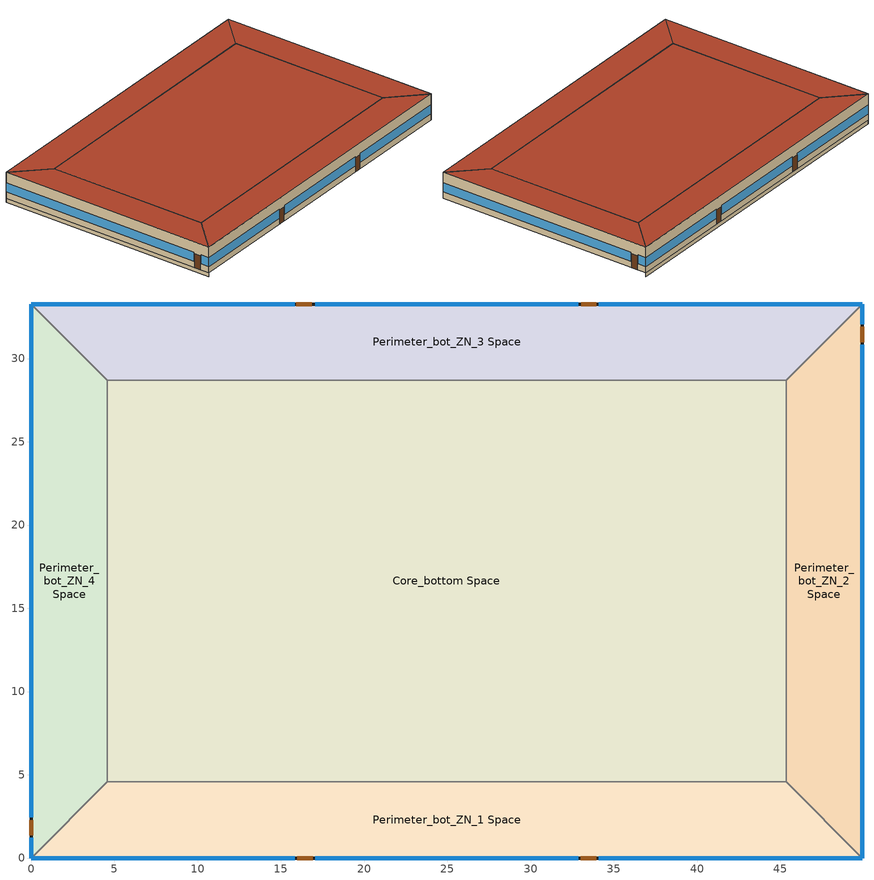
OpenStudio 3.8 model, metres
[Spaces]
Core_bottom Space
 floor ground (Slab-on-grade Type 1): 45.34,28.7 45.34,4.57 4.57,4.57 4.57,28.7 z0
 wall to Perimeter_bot_ZN_2 Space (Interior Wall): 45.34,4.57 45.34,28.7 z0:3.96
 wall to Perimeter_bot_ZN_3 Space (Interior Wall): 45.34,28.7 4.57,28.7 z0:3.96
 wall to Perimeter_bot_ZN_1 Space (Interior Wall): 4.57,4.57 45.34,4.57 z0:3.96
 wall to Perimeter_bot_ZN_4 Space (Interior Wall): 4.57,28.7 4.57,4.57 z0:3.96
 roof outside (Roof Type 1): 45.34,4.57 45.34,28.7 4.57,28.7 4.57,4.57 z3.96
Perimeter_bot_ZN_2 Space
 floor ground (Slab-on-grade Type 1): 49.91,33.27 49.91,0 45.34,4.57 45.34,28.7 z0
 wall outside (Exterior Wall Type 2): 49.91,0 49.91,33.27 z0:3.96
 wall to Perimeter_bot_ZN_1 Space: 45.34,4.57 49.91,0 z0:3.96
 wall to Perimeter_bot_ZN_3 Space (Interior Wall): 49.91,33.27 45.34,28.7 z0:3.96
 window (Vertical Fenestration Type 1): 49.91,0 49.91,30.84 / 49.91,32.05 49.91,33.27 z0.97:2.33
 door (Swinging Door): 49.91,30.99 49.91,31.9 z0:2.13
 roof outside (Roof Type 1): 49.91,0 49.91,33.27 45.34,28.7 45.34,4.57 z3.96
Perimeter_bot_ZN_3 Space
 floor ground (Slab-on-grade Type 1): 49.91,33.27 45.34,28.7 4.57,28.7 0,33.27 z0
 wall outside (Exterior Wall Type 3): 49.91,33.27 0,33.27 z0:3.96
 wall ground (Slab-on-grade Type 2): 0,33.27 49.91,33.27 z-0.61:0
 wall to Perimeter_bot_ZN_4 Space (Interior Wall): 0,33.27 4.57,28.7 z0:3.96
 window (Vertical Fenestration Type 1): 49.91,33.27 34.09,33.27 / 32.87,33.27 17.04,33.27 / 15.82,33.27 0,33.27 z0.95:2.33
 door (Swinging Door): 33.94,33.27 33.03,33.27 / 16.84,33.27 15.93,33.27 z0:2.13
 roof outside (Roof Type 2): 45.34,28.7 49.91,33.27 0,33.27 4.57,28.7 z3.96
Perimeter_bot_ZN_1 Space
 floor ground (Slab-on-grade Type 1): 45.34,4.57 49.91,0 0,0 4.57,4.57 z0
 wall outside (Exterior Wall Type 1): 0,0 49.91,0 z0:3.96
 wall to Perimeter_bot_ZN_4 Space (Interior Wall): 4.57,4.57 0,0 z0:3.96
 window (Vertical Fenestration Type 1): 0,0 15.82,0 / 17.04,0 32.87,0 / 34.09,0 49.91,0 z0.95:2.33
 door (Swinging Door): 15.98,0 16.9,0 / 33.01,0 33.93,0 z0:2.13
 roof outside (Roof Type 1): 49.91,0 45.34,4.57 4.57,4.57 0,0 z3.96
Perimeter_bot_ZN_4 Space
 floor ground (Slab-on-grade Type 1): 0,33.27 4.57,28.7 4.57,4.57 0,0 z0
 wall outside (Exterior Wall Type 3): 0,33.27 0,0 z0:3.96
 wall ground (Slab-on-grade Type 2): 0,0 0,33.27 z-0.61:0
 window (Vertical Fenestration Type 1): 0,33.27 0,2.44 / 0,1.22 0,0 z0.97:2.33
 door (Swinging Door): 0,2.28 0,1.37 z0:2.13
 roof outside (Roof Type 3): 0,0 4.57,4.57 4.57,28.7 0,33.27 z3.96
[Site]
Denver.Intl.AP: Latitude {deg}=39.833; Longitude {deg}=-104.658; Time Zone {hr}=-7; Elevation {m}=1650.2; Terrain=City
[Building]
Buffalo/office-medium-1story/baseline: North Axis {deg}=0
[ClimateZones]
Climate Zone Institution Name 1=ASHRAE; Climate Zone Document Name 1=ANSI/ASHRAE Standard 169; Climate Zone Document Year 1=2006; Climate Zone Institution Name 2=CEC; Climate Zone Document Name 2=California Climate Zone Descriptions; Climate Zone Document Year 2=1995
[SizingPeriod:DesignDay] Barometric Pressure {Pa}=83009; Rain Indicator=No; Snow Indicator=No; Day of Month=21; Daylight Saving Time Indicator=No; Dry-Bulb Temperature Range Modifier Type=DefaultMultipliers
Name | Maximum Dry-Bulb Temperature {C} | Daily Dry-Bulb Temperature Range {deltaC} | Wind Speed {m/s} | Wind Direction {deg} | Sky Clearness | Month | Day Type | Humidity Condition Type | Wetbulb or DewPoint at Maximum Dry-Bulb {C} | Solar Model Indicator | Enthalpy at Maximum Dry-Bulb {J/kg}
Denver.Intl.AP Ann Htg 99.6% Condns DB | -17.9 | 0 | 3.4 | 230 | 0 | 12 | WinterDesignDay | Wetbulb | -17.9 | ASHRAEClearSky
Denver.Intl.AP Ann Htg 99% Condns DB | -14.6 | 0 | 3.4 | 230 | 0 | 12 | WinterDesignDay | Wetbulb | -14.6 | ASHRAEClearSky
Denver.Intl.AP Ann Hum_n 99.6% Condns DP=>MCDB | -11.2 | 0 | 3.4 | 230 | 0 | 12 | WinterDesignDay | Dewpoint | -22 | ASHRAEClearSky
Denver.Intl.AP July 10% Condns DB=>MCWB | 32.4 | 17.3 | 4.3 | 20 |  | 7 | SummerDesignDay | Wetbulb | 15.9 | ASHRAETau2017
Denver.Intl.AP Ann Hum_n 99% Condns DP=>MCDB | -6.5 | 0 | 3.4 | 230 | 0 | 12 | WinterDesignDay | Dewpoint | -19.6 | ASHRAEClearSky
Denver.Intl.AP Ann Htg Wind 99.6% Condns WS=>MCDB | 5.7 | 0 | 13.3 | 230 | 0 | 12 | WinterDesignDay | Wetbulb | 5.7 | ASHRAEClearSky
Denver.Intl.AP Ann Htg Wind 99% Condns WS=>MCDB | 2.7 | 0 | 11.8 | 230 | 0 | 12 | WinterDesignDay | Wetbulb | 2.7 | ASHRAEClearSky
Denver.Intl.AP Ann Clg .4% Condns DB=>MWB | 34.9 | 17.3 | 4.2 | 20 |  | 7 | SummerDesignDay | Wetbulb | 15.5 | ASHRAETau2017
Denver.Intl.AP Ann Clg 1% Condns DB=>MWB | 33.5 | 17.3 | 4.2 | 20 |  | 7 | SummerDesignDay | Wetbulb | 15.4 | ASHRAETau2017
Denver.Intl.AP Ann Clg 2% Condns DB=>MWB | 32 | 17.3 | 4.2 | 20 |  | 7 | SummerDesignDay | Wetbulb | 15.3 | ASHRAETau2017
Denver.Intl.AP Ann Clg .4% Condns WB=>MDB | 27.2 | 14.8 | 4.2 | 20 |  | 7 | SummerDesignDay | Wetbulb | 18.2 | ASHRAETau2017
Denver.Intl.AP Ann Clg 1% Condns WB=>MDB | 27 | 14.8 | 4.2 | 20 |  | 7 | SummerDesignDay | Wetbulb | 17.6 | ASHRAETau2017
Denver.Intl.AP Ann Clg 2% Condns WB=>MDB | 26.4 | 14.8 | 4.2 | 20 |  | 7 | SummerDesignDay | Wetbulb | 16.9 | ASHRAETau2017
Denver.Intl.AP Ann Clg .4% Condns DP=>MDB | 20.1 | 15.3 | 4.2 | 20 |  | 7 | SummerDesignDay | Dewpoint | 15.9 | ASHRAETau2017
Denver.Intl.AP Ann Clg 1% Condns DP=>MDB | 19.9 | 15.3 | 4.2 | 20 |  | 7 | SummerDesignDay | Dewpoint | 15 | ASHRAETau2017
Denver.Intl.AP Ann Clg 2% Condns DP=>MDB | 19.7 | 15.3 | 4.2 | 20 |  | 7 | SummerDesignDay | Dewpoint | 14.1 | ASHRAETau2017
Denver.Intl.AP Ann Clg .4% Condns Enth=>MDB | 26.9 | 15.3 | 4.2 | 20 |  | 7 | SummerDesignDay | Enthalpy | 23 | ASHRAETau2017 | 58300
Denver.Intl.AP Ann Clg 1% Condns Enth=>MDB | 26.8 | 15.3 | 4.2 | 20 |  | 7 | SummerDesignDay | Enthalpy | 23 | ASHRAETau2017 | 55800
Denver.Intl.AP Ann Clg 2% Condns Enth=>MDB | 26.3 | 15.3 | 4.2 | 20 |  | 7 | SummerDesignDay | Enthalpy | 23 | ASHRAETau2017 | 53800
Denver.Intl.AP January .4% Condns DB=>MCWB | 18 | 13.1 | 4.3 | 20 |  | 1 | SummerDesignDay | Wetbulb | 5.9 | ASHRAETau2017
Denver.Intl.AP February .4% Condns DB=>MCWB | 19.9 | 13.3 | 4.5 | 20 |  | 2 | SummerDesignDay | Wetbulb | 6.7 | ASHRAETau2017
Denver.Intl.AP March .4% Condns DB=>MCWB | 24.1 | 14.4 | 4.8 | 20 |  | 3 | SummerDesignDay | Wetbulb | 8.5 | ASHRAETau2017
Denver.Intl.AP April .4% Condns DB=>MCWB | 26.2 | 14.1 | 5.2 | 20 |  | 4 | SummerDesignDay | Wetbulb | 10.1 | ASHRAETau2017
Denver.Intl.AP May .4% Condns DB=>MCWB | 31.3 | 14 | 4.6 | 20 |  | 5 | SummerDesignDay | Wetbulb | 13.7 | ASHRAETau2017
Denver.Intl.AP June .4% Condns DB=>MCWB | 36.2 | 15.5 | 4.6 | 20 |  | 6 | SummerDesignDay | Wetbulb | 14.6 | ASHRAETau2017
Denver.Intl.AP July .4% Condns DB=>MCWB | 37 | 15.3 | 4.3 | 20 |  | 7 | SummerDesignDay | Wetbulb | 15.9 | ASHRAETau2017
Denver.Intl.AP August .4% Condns DB=>MCWB | 35.5 | 15 | 4.2 | 20 |  | 8 | SummerDesignDay | Wetbulb | 15.4 | ASHRAETau2017
Denver.Intl.AP September .4% Condns DB=>MCWB | 33.9 | 15.2 | 4.2 | 20 |  | 9 | SummerDesignDay | Wetbulb | 14.9 | ASHRAETau2017
Denver.Intl.AP August .4% Condns WB=>MCDB | 27 | 15 | 4.2 | 20 |  | 8 | SummerDesignDay | Wetbulb | 18.9 | ASHRAETau2017
Denver.Intl.AP October .4% Condns DB=>MCWB | 28.4 | 14.3 | 4.3 | 20 |  | 10 | SummerDesignDay | Wetbulb | 11.7 | ASHRAETau2017
Denver.Intl.AP November .4% Condns DB=>MCWB | 23.1 | 13.9 | 4.2 | 20 |  | 11 | SummerDesignDay | Wetbulb | 8.4 | ASHRAETau2017
Denver.Intl.AP December .4% Condns DB=>MCWB | 17.9 | 13 | 4.3 | 20 |  | 12 | SummerDesignDay | Wetbulb | 5.9 | ASHRAETau2017
Denver.Intl.AP January 2% Condns DB=>MCWB | 14.7 | 13.1 | 4.3 | 20 |  | 1 | SummerDesignDay | Wetbulb | 4.6 | ASHRAETau2017
Denver.Intl.AP February 2% Condns DB=>MCWB | 16.5 | 13.3 | 4.5 | 20 |  | 2 | SummerDesignDay | Wetbulb | 5.4 | ASHRAETau2017
Denver.Intl.AP March 2% Condns DB=>MCWB | 21.2 | 14.4 | 4.8 | 20 |  | 3 | SummerDesignDay | Wetbulb | 7.5 | ASHRAETau2017
Denver.Intl.AP April 2% Condns DB=>MCWB | 23.8 | 14.1 | 5.2 | 20 |  | 4 | SummerDesignDay | Wetbulb | 9.3 | ASHRAETau2017
Denver.Intl.AP May 2% Condns DB=>MCWB | 28.4 | 14 | 4.6 | 20 |  | 5 | SummerDesignDay | Wetbulb | 12.7 | ASHRAETau2017
Denver.Intl.AP June 2% Condns DB=>MCWB | 33.7 | 15.5 | 4.6 | 20 |  | 6 | SummerDesignDay | Wetbulb | 14.7 | ASHRAETau2017
Denver.Intl.AP July 2% Condns DB=>MCWB | 35.3 | 15.3 | 4.3 | 20 |  | 7 | SummerDesignDay | Wetbulb | 15.8 | ASHRAETau2017
Denver.Intl.AP August 2% Condns DB=>MCWB | 33.9 | 15 | 4.2 | 20 |  | 8 | SummerDesignDay | Wetbulb | 15.3 | ASHRAETau2017
Denver.Intl.AP September 2% Condns DB=>MCWB | 31.6 | 15.2 | 4.2 | 20 |  | 9 | SummerDesignDay | Wetbulb | 14 | ASHRAETau2017
Denver.Intl.AP October 2% Condns DB=>MCWB | 26.2 | 14.3 | 4.3 | 20 |  | 10 | SummerDesignDay | Wetbulb | 10.8 | ASHRAETau2017
Denver.Intl.AP November 2% Condns DB=>MCWB | 20.2 | 13.9 | 4.2 | 20 |  | 11 | SummerDesignDay | Wetbulb | 7.5 | ASHRAETau2017
Denver.Intl.AP December 2% Condns DB=>MCWB | 14.5 | 13 | 4.3 | 20 |  | 12 | SummerDesignDay | Wetbulb | 4.5 | ASHRAETau2017
Denver.Intl.AP January 5% Condns DB=>MCWB | 11.8 | 16.1 | 4.3 | 20 |  | 1 | SummerDesignDay | Wetbulb | 3.3 | ASHRAETau2017
Denver.Intl.AP February 5% Condns DB=>MCWB | 13.7 | 17.7 | 4.5 | 20 |  | 2 | SummerDesignDay | Wetbulb | 4.1 | ASHRAETau2017
Denver.Intl.AP March 5% Condns DB=>MCWB | 18.6 | 18.1 | 4.8 | 20 |  | 3 | SummerDesignDay | Wetbulb | 6.6 | ASHRAETau2017
Denver.Intl.AP April 5% Condns DB=>MCWB | 21.6 | 18.2 | 5.2 | 20 |  | 4 | SummerDesignDay | Wetbulb | 8.6 | ASHRAETau2017
Denver.Intl.AP May 5% Condns DB=>MCWB | 26.1 | 17.7 | 4.6 | 20 |  | 5 | SummerDesignDay | Wetbulb | 12.2 | ASHRAETau2017
Denver.Intl.AP June 5% Condns DB=>MCWB | 31.8 | 18.4 | 4.6 | 20 |  | 6 | SummerDesignDay | Wetbulb | 14.5 | ASHRAETau2017
Denver.Intl.AP July 5% Condns DB=>MCWB | 33.9 | 17.3 | 4.3 | 20 |  | 7 | SummerDesignDay | Wetbulb | 15.8 | ASHRAETau2017
Denver.Intl.AP August 5% Condns DB=>MCWB | 32.4 | 17 | 4.2 | 20 |  | 8 | SummerDesignDay | Wetbulb | 15.4 | ASHRAETau2017
Denver.Intl.AP September 5% Condns DB=>MCWB | 29.9 | 17.6 | 4.2 | 20 |  | 9 | SummerDesignDay | Wetbulb | 13.4 | ASHRAETau2017
Denver.Intl.AP October 5% Condns DB=>MCWB | 23.8 | 18.2 | 4.3 | 20 |  | 10 | SummerDesignDay | Wetbulb | 10 | ASHRAETau2017
Denver.Intl.AP November 5% Condns DB=>MCWB | 17.5 | 17.6 | 4.2 | 20 |  | 11 | SummerDesignDay | Wetbulb | 6.5 | ASHRAETau2017
Denver.Intl.AP December 5% Condns DB=>MCWB | 11.7 | 16.3 | 4.3 | 20 |  | 12 | SummerDesignDay | Wetbulb | 3.3 | ASHRAETau2017
Denver.Intl.AP January 10% Condns DB=>MCWB | 9 | 16.1 | 4.3 | 20 |  | 1 | SummerDesignDay | Wetbulb | 2.1 | ASHRAETau2017
Denver.Intl.AP February 10% Condns DB=>MCWB | 10.4 | 17.7 | 4.5 | 20 |  | 2 | SummerDesignDay | Wetbulb | 2.5 | ASHRAETau2017
Denver.Intl.AP March 10% Condns DB=>MCWB | 15.8 | 18.1 | 4.8 | 20 |  | 3 | SummerDesignDay | Wetbulb | 5.6 | ASHRAETau2017
Denver.Intl.AP April 10% Condns DB=>MCWB | 19 | 18.2 | 5.2 | 20 |  | 4 | SummerDesignDay | Wetbulb | 7.9 | ASHRAETau2017
Denver.Intl.AP May 10% Condns DB=>MCWB | 23.5 | 17.7 | 4.6 | 20 |  | 5 | SummerDesignDay | Wetbulb | 11.6 | ASHRAETau2017
Denver.Intl.AP June 10% Condns DB=>MCWB | 29.7 | 18.4 | 4.6 | 20 |  | 6 | SummerDesignDay | Wetbulb | 14.5 | ASHRAETau2017
Denver.Intl.AP August 10% Condns DB=>MCWB | 30.7 | 17 | 4.2 | 20 |  | 8 | SummerDesignDay | Wetbulb | 15.5 | ASHRAETau2017
Denver.Intl.AP September 10% Condns DB=>MCWB | 27.7 | 17.6 | 4.2 | 20 |  | 9 | SummerDesignDay | Wetbulb | 13.2 | ASHRAETau2017
Denver.Intl.AP October 10% Condns DB=>MCWB | 20.7 | 18.2 | 4.3 | 20 |  | 10 | SummerDesignDay | Wetbulb | 9.1 | ASHRAETau2017
Denver.Intl.AP November 10% Condns DB=>MCWB | 14.5 | 17.6 | 4.2 | 20 |  | 11 | SummerDesignDay | Wetbulb | 5.1 | ASHRAETau2017
Denver.Intl.AP December 10% Condns DB=>MCWB | 8.9 | 16.3 | 4.3 | 20 |  | 12 | SummerDesignDay | Wetbulb | 2 | ASHRAETau2017
Denver.Intl.AP January .4% Condns WB=>MCDB | 16.6 | 13.1 | 4.3 | 20 |  | 1 | SummerDesignDay | Wetbulb | 6.8 | ASHRAETau2017
Denver.Intl.AP February .4% Condns WB=>MCDB | 18.5 | 13.3 | 4.5 | 20 |  | 2 | SummerDesignDay | Wetbulb | 7.2 | ASHRAETau2017
Denver.Intl.AP March .4% Condns WB=>MCDB | 21.7 | 14.4 | 4.8 | 20 |  | 3 | SummerDesignDay | Wetbulb | 9.4 | ASHRAETau2017
Denver.Intl.AP April .4% Condns WB=>MCDB | 21.3 | 14.1 | 5.2 | 20 |  | 4 | SummerDesignDay | Wetbulb | 11.8 | ASHRAETau2017
Denver.Intl.AP May .4% Condns WB=>MCDB | 25.9 | 14 | 4.6 | 20 |  | 5 | SummerDesignDay | Wetbulb | 15.9 | ASHRAETau2017
Denver.Intl.AP June .4% Condns WB=>MCDB | 28.2 | 15.5 | 4.6 | 20 |  | 6 | SummerDesignDay | Wetbulb | 18.6 | ASHRAETau2017
Denver.Intl.AP July .4% Condns WB=>MCDB | 28 | 15.3 | 4.3 | 20 |  | 7 | SummerDesignDay | Wetbulb | 19.1 | ASHRAETau2017
Denver.Intl.AP September .4% Condns WB=>MCDB | 26.7 | 15.2 | 4.2 | 20 |  | 9 | SummerDesignDay | Wetbulb | 17.5 | ASHRAETau2017
Denver.Intl.AP October .4% Condns WB=>MCDB | 24.9 | 14.3 | 4.3 | 20 |  | 10 | SummerDesignDay | Wetbulb | 13.2 | ASHRAETau2017
Denver.Intl.AP November .4% Condns WB=>MCDB | 21.1 | 13.9 | 4.2 | 20 |  | 11 | SummerDesignDay | Wetbulb | 9.1 | ASHRAETau2017
Denver.Intl.AP December .4% Condns WB=>MCDB | 16.8 | 13 | 4.3 | 20 |  | 12 | SummerDesignDay | Wetbulb | 6.4 | ASHRAETau2017
Denver.Intl.AP January 2% Condns WB=>MCDB | 13.8 | 13.1 | 4.3 | 20 |  | 1 | SummerDesignDay | Wetbulb | 5 | ASHRAETau2017
Denver.Intl.AP February 2% Condns WB=>MCDB | 15.8 | 13.3 | 4.5 | 20 |  | 2 | SummerDesignDay | Wetbulb | 5.7 | ASHRAETau2017
Denver.Intl.AP March 2% Condns WB=>MCDB | 19.5 | 14.4 | 4.8 | 20 |  | 3 | SummerDesignDay | Wetbulb | 8.1 | ASHRAETau2017
Denver.Intl.AP April 2% Condns WB=>MCDB | 20.5 | 14.1 | 5.2 | 20 |  | 4 | SummerDesignDay | Wetbulb | 10.2 | ASHRAETau2017
Denver.Intl.AP May 2% Condns WB=>MCDB | 23.6 | 14 | 4.6 | 20 |  | 5 | SummerDesignDay | Wetbulb | 14.5 | ASHRAETau2017
Denver.Intl.AP June 2% Condns WB=>MCDB | 26.6 | 15.5 | 4.6 | 20 |  | 6 | SummerDesignDay | Wetbulb | 17.2 | ASHRAETau2017
Denver.Intl.AP July 2% Condns WB=>MCDB | 27.3 | 15.3 | 4.3 | 20 |  | 7 | SummerDesignDay | Wetbulb | 18.4 | ASHRAETau2017
Denver.Intl.AP August 2% Condns WB=>MCDB | 27 | 15 | 4.2 | 20 |  | 8 | SummerDesignDay | Wetbulb | 18 | ASHRAETau2017
Denver.Intl.AP September 2% Condns WB=>MCDB | 25.5 | 15.2 | 4.2 | 20 |  | 9 | SummerDesignDay | Wetbulb | 16.1 | ASHRAETau2017
Denver.Intl.AP October 2% Condns WB=>MCDB | 22.4 | 14.3 | 4.3 | 20 |  | 10 | SummerDesignDay | Wetbulb | 11.8 | ASHRAETau2017
Denver.Intl.AP November 2% Condns WB=>MCDB | 19.3 | 13.9 | 4.2 | 20 |  | 11 | SummerDesignDay | Wetbulb | 7.9 | ASHRAETau2017
Denver.Intl.AP December 2% Condns WB=>MCDB | 14 | 13 | 4.3 | 20 |  | 12 | SummerDesignDay | Wetbulb | 4.9 | ASHRAETau2017
Denver.Intl.AP January 5% Condns WB=>MCDB | 11.3 | 15.6 | 4.3 | 20 |  | 1 | SummerDesignDay | Wetbulb | 3.6 | ASHRAETau2017
Denver.Intl.AP February 5% Condns WB=>MCDB | 13 | 16.7 | 4.5 | 20 |  | 2 | SummerDesignDay | Wetbulb | 4.3 | ASHRAETau2017
Denver.Intl.AP March 5% Condns WB=>MCDB | 17.6 | 17.2 | 4.8 | 20 |  | 3 | SummerDesignDay | Wetbulb | 7 | ASHRAETau2017
Denver.Intl.AP April 5% Condns WB=>MCDB | 19.6 | 16.7 | 5.2 | 20 |  | 4 | SummerDesignDay | Wetbulb | 9.3 | ASHRAETau2017
Denver.Intl.AP May 5% Condns WB=>MCDB | 22.6 | 15.6 | 4.6 | 20 |  | 5 | SummerDesignDay | Wetbulb | 13.4 | ASHRAETau2017
Denver.Intl.AP June 5% Condns WB=>MCDB | 26 | 15.8 | 4.6 | 20 |  | 6 | SummerDesignDay | Wetbulb | 16.3 | ASHRAETau2017
Denver.Intl.AP July 5% Condns WB=>MCDB | 27.1 | 14.8 | 4.3 | 20 |  | 7 | SummerDesignDay | Wetbulb | 17.8 | ASHRAETau2017
Denver.Intl.AP August 5% Condns WB=>MCDB | 26.8 | 14.6 | 4.2 | 20 |  | 8 | SummerDesignDay | Wetbulb | 17.4 | ASHRAETau2017
Denver.Intl.AP September 5% Condns WB=>MCDB | 25 | 15.2 | 4.2 | 20 |  | 9 | SummerDesignDay | Wetbulb | 15.1 | ASHRAETau2017
Denver.Intl.AP October 5% Condns WB=>MCDB | 21.3 | 16.2 | 4.3 | 20 |  | 10 | SummerDesignDay | Wetbulb | 10.7 | ASHRAETau2017
Denver.Intl.AP November 5% Condns WB=>MCDB | 16.8 | 16.8 | 4.2 | 20 |  | 11 | SummerDesignDay | Wetbulb | 6.7 | ASHRAETau2017
Denver.Intl.AP December 5% Condns WB=>MCDB | 11 | 15.6 | 4.3 | 20 |  | 12 | SummerDesignDay | Wetbulb | 3.5 | ASHRAETau2017
Denver.Intl.AP January 10% Condns WB=>MCDB | 8.7 | 15.6 | 4.3 | 20 |  | 1 | SummerDesignDay | Wetbulb | 2.3 | ASHRAETau2017
Denver.Intl.AP February 10% Condns WB=>MCDB | 10 | 16.7 | 4.5 | 20 |  | 2 | SummerDesignDay | Wetbulb | 2.9 | ASHRAETau2017
Denver.Intl.AP March 10% Condns WB=>MCDB | 14.9 | 17.2 | 4.8 | 20 |  | 3 | SummerDesignDay | Wetbulb | 5.8 | ASHRAETau2017
Denver.Intl.AP April 10% Condns WB=>MCDB | 18 | 16.7 | 5.2 | 20 |  | 4 | SummerDesignDay | Wetbulb | 8.4 | ASHRAETau2017
Denver.Intl.AP May 10% Condns WB=>MCDB | 21.4 | 15.6 | 4.6 | 20 |  | 5 | SummerDesignDay | Wetbulb | 12.4 | ASHRAETau2017
Denver.Intl.AP June 10% Condns WB=>MCDB | 25.7 | 15.8 | 4.6 | 20 |  | 6 | SummerDesignDay | Wetbulb | 15.5 | ASHRAETau2017
Denver.Intl.AP July 10% Condns WB=>MCDB | 26.8 | 14.8 | 4.3 | 20 |  | 7 | SummerDesignDay | Wetbulb | 17.2 | ASHRAETau2017
Denver.Intl.AP August 10% Condns WB=>MCDB | 26 | 14.6 | 4.2 | 20 |  | 8 | SummerDesignDay | Wetbulb | 16.7 | ASHRAETau2017
Denver.Intl.AP September 10% Condns WB=>MCDB | 24.1 | 15.2 | 4.2 | 20 |  | 9 | SummerDesignDay | Wetbulb | 14.3 | ASHRAETau2017
Denver.Intl.AP October 10% Condns WB=>MCDB | 19.5 | 16.2 | 4.3 | 20 |  | 10 | SummerDesignDay | Wetbulb | 9.7 | ASHRAETau2017
Denver.Intl.AP November 10% Condns WB=>MCDB | 13.9 | 16.8 | 4.2 | 20 |  | 11 | SummerDesignDay | Wetbulb | 5.5 | ASHRAETau2017
Denver.Intl.AP December 10% Condns WB=>MCDB | 8.7 | 15.6 | 4.3 | 20 |  | 12 | SummerDesignDay | Wetbulb | 2.1 | ASHRAETau2017
[Site:GroundTemperature:BuildingSurface]
10, 10, 10, 10, 10, 10, 10, 10, 10, 10, 10, 10
[Material]
Name | Roughness | Thickness {m} | Conductivity {W/m-K} | Density {kg/m3} | Specific Heat {J/kg-K} | Thermal Absorptance | Solar Absorptance | Visible Absorptance
Wood 6in | MediumSmooth | 0.15 | 0.12 | 540 | 1210 | 0.9 | 0.7 | 0.7
Gypsum 5/8in | MediumSmooth | 0.016 | 0.1622 | 800 | 1090 | 0.9 | 0.7 | 0.7
Metal Roof Surface | Smooth | 0.0008 | 45.28 | 7824 | 500 | 0.9 | 0.7 | 0.7
100mm Normalweight concrete floor | MediumSmooth | 0.1016 | 2.31 | 2322 | 832 | 0.9 | 0.7 | 0.7
5/8 in. Gypsum Board | MediumSmooth | 0.0159 | 0.16 | 800 | 1090 | 0.9 | 0.7 | 0.7
Roof Membrane 2; Roof Membrane 3 | VeryRough | 0.0095 | 0.16 | 1121.29 | 1460 | 0.9 | 0.7 | 0.7
25mm Stucco | Smooth | 0.0254 | 0.72 | 1856 | 840 | 0.9 | 0.7 | 0.7
Continuous Insulation Roof Type 2 | Smooth | 0.106 | 0.02 | 32 | 922
Exterior Wall Type 1 Insulation | Smooth | 0.062 | 0.037 | 9.6 | 838
Continuous Insulation | Smooth | 0.0527 | 0.02 | 32 | 922
Exterior Wall Type 2 Insulation | Smooth | 0.179 | 0.037 | 9.6 | 838
Insulation for Slab on grade Type 2 | Smooth | 0.1143 | 0.04 | 91.31 | 838
[Construction]
Interior Furnishings: Wood 6in
Interior Wall: Gypsum 5/8in, Air Space, Gypsum 5/8in
Swinging Door: Opaque Door Panel
Roof Type 2: Metal Roof Surface, Continuous Insulation Roof Type 2, Roof Membrane 2
Exterior Wall Type 1: 25mm Stucco, 5/8 in. Gypsum Board, Exterior Wall Type 1 Insulation, 5/8 in. Gypsum Board
Roof Type 1: Metal Roof Surface, Continuous Insulation, Roof Membrane 3
Roof Type 3: Roof Type 3
Exterior Wall Type 2: 25mm Stucco, 5/8 in. Gypsum Board, Exterior Wall Type 2 Insulation, 5/8 in. Gypsum Board
Exterior Wall Type 3: Exterior Wall Type 3
Slab-on-grade Type 1: 100mm Normalweight concrete floor
Slab-on-grade Type 2: 100mm Normalweight concrete floor, Insulation for Slab on grade Type 2
Vertical Fenestration Type 1: Vertical Fenestration Type 1 simple material
[Material:NoMass]
Name | Roughness | Thermal Resistance {m2-K/W} | Thermal Absorptance | Solar Absorptance | Visible Absorptance
Opaque Door Panel | MediumRough | 0.475964 | 0.9 | 0.7 | 0.7
Roof Type 3 | Smooth | 2.66
Exterior Wall Type 3 | Smooth | 1.95
[Material:AirGap]
Air Space: Thermal Resistance {m2-K/W}=0.155
[WindowMaterial:SimpleGlazingSystem]
Vertical Fenestration Type 1 simple material: U-Factor {W/m2-K}=3.29; Solar Heat Gain Coefficient=0.387; Visible Transmittance=0.417
[InternalMass:Definition] Construction=Interior Furnishings; Design Level Calculation Method=SurfaceArea
Name | Surface Area {m2}
Perimeter_bot_ZN_4 Internal Mass Definition; Perimeter_bot_ZN_2 Internal Mass Definition | 262.544
Core_bottom Internal Mass Definition | 1967.31
Perimeter_bot_ZN_1 Internal Mass Definition; Perimeter_bot_ZN_3 Internal Mass Definition | 414.719
[InternalMass] Multiplier=1
Name | Internal Mass Definition | Space or SpaceType
Perimeter_bot_ZN_4 Internal Mass | Perimeter_bot_ZN_4 Internal Mass Definition | Perimeter_bot_ZN_4 Space
Core_bottom Internal Mass | Core_bottom Internal Mass Definition | Core_bottom Space
Perimeter_bot_ZN_1 Internal Mass | Perimeter_bot_ZN_1 Internal Mass Definition | Perimeter_bot_ZN_1 Space
Perimeter_bot_ZN_2 Internal Mass | Perimeter_bot_ZN_2 Internal Mass Definition | Perimeter_bot_ZN_2 Space
Perimeter_bot_ZN_3 Internal Mass | Perimeter_bot_ZN_3 Internal Mass Definition | Perimeter_bot_ZN_3 Space
[ThermalZone] Multiplier=1; Ceiling Height {m}=2.7432; Use Ideal Air Loads=Yes
Name | Fraction of Zone Controlled by Primary Daylighting Control | Thermostat
Perimeter_bot_ZN_4 | 0.1395 | Perimeter_bot_ZN_4 Setpoints
Core_bottom |  | Core_bottom Setpoints
Perimeter_bot_ZN_1 | 0.1395 | Perimeter_bot_ZN_1 Setpoints
Perimeter_bot_ZN_2 | 0.1395 | Perimeter_bot_ZN_2 Setpoints
Perimeter_bot_ZN_3 | 0.1395 | Perimeter_bot_ZN_3 Setpoints
[Sizing:Zone] Zone Cooling Design Supply Air Temperature Input Method=SupplyAirTemperature; Zone Cooling Design Supply Air Temperature {C}=12.8; Zone Heating Design Supply Air Temperature Input Method=SupplyAirTemperature; Zone Heating Design Supply Air Temperature {C}=40; Zone Heating Design Supply Air Temperature Difference {deltaC}=11.11; Zone Cooling Design Supply Air Humidity Ratio {kg-H2O/kg-air}=0.0085; Zone Heating Design Supply Air Humidity Ratio {kg-H2O/kg-air}=0.008; Cooling Design Air Flow Method=DesignDay; Heating Design Air Flow Method=DesignDayWithLimit; Heating Maximum Air Flow per Zone Floor Area {m3/s-m2}=0; Heating Maximum Air Flow {m3/s}=0; Heating Maximum Air Flow Fraction=0.5; Account for Dedicated Outdoor Air System=No; Dedicated Outdoor Air Low Setpoint Temperature for Design {C}=autosize; Dedicated Outdoor Air High Setpoint Temperature for Design {C}=autosize; Zone Load Sizing Method=Sensible Load Only No Latent Load; Zone Latent Cooling Design Supply Air Humidity Ratio Input Method=HumidityRatioDifference; Zone Cooling Design Supply Air Humidity Ratio Difference {kgWater/kgDryAir}=0.005; Zone Latent Heating Design Supply Air Humidity Ratio Input Method=HumidityRatioDifference; Zone Humidification Design Supply Air Humidity Ratio Difference {kgWater/kgDryAir}=0.005; Design Zone Air Distribution Effectiveness in Cooling Mode=1; Design Zone Air Distribution Effectiveness in Heating Mode=1; Design Minimum Zone Ventilation Efficiency=0
Name | Zone Cooling Design Supply Air Temperature Difference {deltaC}
Perimeter_bot_ZN_4; Perimeter_bot_ZN_1; Perimeter_bot_ZN_2; Perimeter_bot_ZN_3 | 11.1111
Core_bottom | 8.33333
[Space] Default Schedule Set=229 Schedule Ruleset; Part of Total Floor Area=Yes
Name | Thermal Zone | Design Specification Outdoor Air Object
Perimeter_bot_ZN_4 Space | Perimeter_bot_ZN_4 | Perimeter_bot_ZN_4 Design OA
Core_bottom Space | Core_bottom | Core_bottom Design OA
Perimeter_bot_ZN_1 Space | Perimeter_bot_ZN_1 | Perimeter_bot_ZN_1 Design OA
Perimeter_bot_ZN_2 Space | Perimeter_bot_ZN_2 | Perimeter_bot_ZN_2 Design OA
Perimeter_bot_ZN_3 Space | Perimeter_bot_ZN_3 | Perimeter_bot_ZN_3 Design OA
[ThermostatSetpoint:DualSetpoint]
Name | Heating Setpoint Temperature Schedule | Cooling Setpoint Temperature Schedule
Perimeter_bot_ZN_4 Setpoints | Perimeter_bot_ZN_4 Heating Setpoint Schedule | Perimeter_bot_ZN_4 Cooling Setpoint Schedule
Core_bottom Setpoints | Core_bottom Heating Setpoint Schedule | Core_bottom Cooling Setpoint Schedule
Perimeter_bot_ZN_1 Setpoints | Perimeter_bot_ZN_1 Heating Setpoint Schedule | Perimeter_bot_ZN_1 Cooling Setpoint Schedule
Perimeter_bot_ZN_2 Setpoints | Perimeter_bot_ZN_2 Heating Setpoint Schedule | Perimeter_bot_ZN_2 Cooling Setpoint Schedule
Perimeter_bot_ZN_3 Setpoints | Perimeter_bot_ZN_3 Heating Setpoint Schedule | Perimeter_bot_ZN_3 Cooling Setpoint Schedule
[SurfaceProperty:OtherSideConditionsModel]
GapConvectionModel: Type of Modeling=GapConvectionRadiation
[People:Definition] Number of People Calculation Method=People/Area; People per Space Floor Area {person/m2}=0.0538196; Fraction Radiant=0.3; Sensible Heat Fraction=0.55
Core_bottom People Definition; Perimeter_bot_ZN_1 People Definition; Perimeter_bot_ZN_2 People Definition; Perimeter_bot_ZN_3 People Definition; Perimeter_bot_ZN_4 People Definition
[People] Multiplier=1
Name | People Definition | Space or SpaceType | Number of People Schedule
Core_bottom People | Core_bottom People Definition | Core_bottom Space | Core_bottom Occupant Sch
Perimeter_bot_ZN_1 People | Perimeter_bot_ZN_1 People Definition | Perimeter_bot_ZN_1 Space | Perimeter_bot_ZN_1 Occupant Sch
Perimeter_bot_ZN_2 People | Perimeter_bot_ZN_2 People Definition | Perimeter_bot_ZN_2 Space | Perimeter_bot_ZN_2 Occupant Sch
Perimeter_bot_ZN_3 People | Perimeter_bot_ZN_3 People Definition | Perimeter_bot_ZN_3 Space | Perimeter_bot_ZN_3 Occupant Sch
Perimeter_bot_ZN_4 People | Perimeter_bot_ZN_4 People Definition | Perimeter_bot_ZN_4 Space | Perimeter_bot_ZN_4 Occupant Sch
[Lights:Definition] Design Level Calculation Method=Watts/Area; Watts per Space Floor Area {W/m2}=11.03; Fraction Radiant=0.7; Fraction Visible=0.2; Return Air Fraction=0
Core_bottom Lighting Definition; Perimeter_bot_ZN_1 Lighting Definition; Perimeter_bot_ZN_2 Lighting Definition; Perimeter_bot_ZN_3 Lighting Definition; Perimeter_bot_ZN_4 Lighting Definition
[Lights] Fraction Replaceable=1
Name | Lights Definition | Space or SpaceType | Schedule
Core_bottom Lighting | Core_bottom Lighting Definition | Core_bottom Space | Core_bottom Lighting Schedule
Perimeter_bot_ZN_1 Lighting | Perimeter_bot_ZN_1 Lighting Definition | Perimeter_bot_ZN_1 Space | Perimeter_bot_ZN_1 Lighting Schedule
Perimeter_bot_ZN_2 Lighting | Perimeter_bot_ZN_2 Lighting Definition | Perimeter_bot_ZN_2 Space | Perimeter_bot_ZN_2 Lighting Schedule
Perimeter_bot_ZN_3 Lighting | Perimeter_bot_ZN_3 Lighting Definition | Perimeter_bot_ZN_3 Space | Perimeter_bot_ZN_3 Lighting Schedule
Perimeter_bot_ZN_4 Lighting | Perimeter_bot_ZN_4 Lighting Definition | Perimeter_bot_ZN_4 Space | Perimeter_bot_ZN_4 Lighting Schedule
[ElectricEquipment:Definition] Design Level Calculation Method=Watts/Area; Watts per Space Floor Area {W/m2}=8.07293; Fraction Latent=0; Fraction Radiant=0.2; Fraction Lost=0
Core_bottom Elec Equip Definition; Perimeter_bot_ZN_1 Elec Equip Definition; Perimeter_bot_ZN_2 Elec Equip Definition; Perimeter_bot_ZN_3 Elec Equip Definition; Perimeter_bot_ZN_4 Elec Equip Definition
[ElectricEquipment]
Name | Electric Equipment Definition | Space or SpaceType | Schedule
Core_bottom Elec Equip | Core_bottom Elec Equip Definition | Core_bottom Space | Core_bottom Elec Equip Sch
Perimeter_bot_ZN_1 Elec Equip | Perimeter_bot_ZN_1 Elec Equip Definition | Perimeter_bot_ZN_1 Space | Perimeter_bot_ZN_1 Elec Equip Sch
Perimeter_bot_ZN_2 Elec Equip | Perimeter_bot_ZN_2 Elec Equip Definition | Perimeter_bot_ZN_2 Space | Perimeter_bot_ZN_2 Elec Equip Sch
Perimeter_bot_ZN_3 Elec Equip | Perimeter_bot_ZN_3 Elec Equip Definition | Perimeter_bot_ZN_3 Space | Perimeter_bot_ZN_3 Elec Equip Sch
Perimeter_bot_ZN_4 Elec Equip | Perimeter_bot_ZN_4 Elec Equip Definition | Perimeter_bot_ZN_4 Space | Perimeter_bot_ZN_4 Elec Equip Sch
[SpaceInfiltration:DesignFlowRate] Constant Term Coefficient=0; Velocity Term Coefficient=0.224
Name | Space or SpaceType | Design Flow Rate Calculation Method | Design Flow Rate {m3/s} | Flow per Space Floor Area {m3/s-m2} | Flow per Exterior Surface Area {m3/s-m2} | Air Changes per Hour {1/hr}
Core_bottom Infiltration | Core_bottom Space | Flow/ExteriorWallArea | 0 | 0 | 0 | 0
Perimeter_bot_ZN_1 Infiltration | Perimeter_bot_ZN_1 Space | AirChanges/Hour |  |  | 0 | 0.5
Perimeter_bot_ZN_2 Infiltration | Perimeter_bot_ZN_2 Space | Flow/ExteriorWallArea | 0 | 0 | 0.005862
Perimeter_bot_ZN_3 Infiltration | Perimeter_bot_ZN_3 Space | Flow/Area | 0 | 0.003884 | 0
Perimeter_bot_ZN_4 Infiltration | Perimeter_bot_ZN_4 Space | Flow/Area | 0 | 0.004091 | 0
[DesignSpecification:OutdoorAir] Outdoor Air Method=Sum; Outdoor Air Flow per Person {m3/s-person}=1e-08; Outdoor Air Flow per Floor Area {m3/s-m2}=0.0004318; Outdoor Air Flow Rate {m3/s}=0
Core_bottom Design OA; Perimeter_bot_ZN_1 Design OA; Perimeter_bot_ZN_2 Design OA; Perimeter_bot_ZN_3 Design OA; Perimeter_bot_ZN_4 Design OA
[Fan:SystemModel]
MZ-VAV-G Supply Fan: Availability Schedule=Always On Discrete; Design Maximum Air Flow Rate {m3/s}=autosize; Speed Control Method=Continuous; Electric Power Minimum Flow Rate Fraction=0.25; Design Pressure Rise {Pa}=1314.72; Motor Efficiency=0.924; Motor In Air Stream Fraction=1; Design Electric Power Consumption {W}=autosize; Design Power Sizing Method=TotalEfficiencyAndPressure; Electric Power Per Unit Flow Rate {W/(m3/s)}=2054.06; Electric Power Per Unit Flow Rate Per Unit Pressure {W-s/m3-Pa}=1.67; Fan Total Efficiency=0.6006; Electric Power Function of Flow Fraction Curve=MZ-VAV-G Supply Fan Curve; Night Ventilation Mode Pressure Rise {Pa}=1314.72; Motor Loss Radiative Fraction=0
[EnergyManagementSystem:Sensor]
EFC_meter: Output Variable or Output Meter=Electricity:Facility
[DefaultScheduleSet]
229 Schedule Ruleset: Hours of Operation Schedule=occupancy_229; Number of People Schedule=occupancy_229; People Activity Level Schedule=People heating rate; Lighting Schedule=lighting_229; Electric Equipment Schedule=plugloads_229
[Schedule:Compact]
Core_bottom Cooling Setpoint Schedule; Perimeter_bot_ZN_1 Cooling Setpoint Schedule; Perimeter_bot_ZN_2 Cooling Setpoint Schedule; Perimeter_bot_ZN_3 Cooling Setpoint Schedule; Perimeter_bot_ZN_4 Cooling Setpoint Schedule: Through: 12/31, For: Weekdays SummerDesignDay, Until: 06:00, 29.4444, Until: 22:00, 23.8889, Until: 24:00, 29.4444, For: Saturday WinterDesignDay, Until: 06:00, 29.4444, Until: 18:00, 23.8889, Until: 24:00, 29.4444, For: AllOtherDays, Until: 24:00, 29.4444
Core_bottom Elec Equip Sch; Perimeter_bot_ZN_1 Elec Equip Sch; Perimeter_bot_ZN_2 Elec Equip Sch; Perimeter_bot_ZN_3 Elec Equip Sch; Perimeter_bot_ZN_4 Elec Equip Sch: Through: 12/31, For: Weekdays, Until: 06:00, 0.307674, Until: 08:00, 0.381235, Until: 12:00, 0.857778, Until: 13:00, 0.76247, Until: 17:00, 0.857778, Until: 18:00, 0.476543, Until: 24:00, 0.381235, For: SummerDesignDay, Until: 24:00, 1, For: Saturday, Until: 06:00, 0.230755, Until: 08:00, 0.381235, Until: 12:00, 0.476543, Until: 17:00, 0.33358, Until: 19:00, 0.285926, Until: 24:00, 0.230755, For: WinterDesignDay, Until: 24:00, 0, For: Sunday Holidays AllOtherDays, Until: 06:00, 0.230755, Until: 18:00, 0.285926, Until: 24:00, 0.230755
Core_bottom Heating Setpoint Schedule; Perimeter_bot_ZN_1 Heating Setpoint Schedule; Perimeter_bot_ZN_2 Heating Setpoint Schedule; Perimeter_bot_ZN_3 Heating Setpoint Schedule: Through: 12/31, For: Weekdays SummerDesignDay, Until: 06:00, 15.5556, Until: 22:00, 21.1111, Until: 24:00, 15.5556, For: Saturday WinterDesignDay, Until: 06:00, 15.5556, Until: 18:00, 21.1111, Until: 24:00, 15.5556, For: AllOtherDays, Until: 24:00, 15.5556
Core_bottom Lighting Schedule; Perimeter_bot_ZN_1 Lighting Schedule; Perimeter_bot_ZN_2 Lighting Schedule; Perimeter_bot_ZN_3 Lighting Schedule; Perimeter_bot_ZN_4 Lighting Schedule: Through: 12/31, For: Weekdays, Until: 5:00, 0.05, Until: 6:00, 0.1, Until: 7:00, 0.0862326, Until: 8:00, 0.258698, Until: 17:00, 0.776093, Until: 18:00, 0.431163, Until: 20:00, 0.258698, Until: 22:00, 0.172465, Until: 23:00, 0.0862326, Until: 24:00, 0.0431163, For: SummerDesignDay, Until: 24:00, 1, For: Saturday, Until: 6:00, 0.05, Until: 8:00, 0.0862326, Until: 12:00, 0.258698, Until: 17:00, 0.129349, Until: 19:00, 0.0431163, Until: 24:00, 0.05, For: WinterDesignDay, Until: 24:00, 0, For: Sunday Holidays AllOtherDays, Until: 6:00, 0.05, Until: 18:00, 0.0431163, Until: 24:00, 0.05
Core_bottom Occupant Sch; Perimeter_bot_ZN_1 Occupant Sch; Perimeter_bot_ZN_2 Occupant Sch; Perimeter_bot_ZN_3 Occupant Sch; Perimeter_bot_ZN_4 Occupant Sch: Through: 12/31, For: Weekdays, Until: 06:00, 0, Until: 07:00, 0.1, Until: 08:00, 0.2, Until: 10:00, 0.95, Until: 11:00, 0.975703, Until: 12:00, 0.95, Until: 13:00, 0.513528, Until: 14:00, 0.95, Until: 15:00, 0.975703, Until: 17:00, 0.95, Until: 18:00, 0.3, Until: 22:00, 0.1, Until: 23:00, 0.05, Until: 24:00, 0.05, For: Saturday, Until: 06:00, 0, Until: 07:00, 0.1, Until: 08:00, 0.1, Until: 10:00, 0.3, Until: 11:00, 0.308117, Until: 12:00, 0.3, Until: 13:00, 0.102706, Until: 14:00, 0.1, Until: 15:00, 0.102706, Until: 17:00, 0.1, Until: 18:00, 0.05, Until: 19:00, 0.05, Until: 24:00, 0, For: SummerDesignDay, Until: 06:00, 1e-9, Until: 22:00, 1, Until: 24:00, 0.05, For: WinterDesignDay, Until: 24:00, 0, For:Sunday Holidays AllOtherDays, Until: 06:00, 0, Until: 18:00, 0.05, Until: 24:00, 0
Perimeter_bot_ZN_4 Heating Setpoint Schedule: Through: 12/31, For: WinterDesignDay, Until: 05:00, 15.6, Until: 06:00, 17.6, Until: 07:00, 19.6, Until: 22:00, 21, Until: 24:00, 15.6, For: Weekdays, Until: 05:00, 15.6, Until: 06:00, 17.8, Until: 07:00, 20, Until: 22:00, 21, Until: 24:00, 15.6, For SummerDesignDay, Until: 24:00, 15.6, For: Saturday, Until: 05:00, 15.6, Until: 06:00, 17.8, Until: 07:00, 20, Until: 17:00, 21, Until: 24:00, 15.6, For:Sunday Holidays AllOtherDays, Until: 24:00, 15.6
[Schedule:Constant]
Name | Value
Always On Discrete | 1
People heating rate | 120
[Curve:Quartic]
MZ-VAV-G Supply Fan Curve: Coefficient1 Constant=0.0407599; Coefficient2 x=0.088045; Coefficient3 x**2=-0.0729261; Coefficient4 x**3=0.94374; Coefficient5 x**4=0; Minimum Value of x=0; Maximum Value of x=1; Minimum Curve Output=0; Maximum Curve Output=1; Input Unit Type for X=Dimensionless; Output Unit Type=Dimensionless
[Schedule:Ruleset]
Name | Default Day Schedule
occupancy_229 | occupancy_229 [1, 0]
lighting_229 | lighting_229 [1, 0]
plugloads_229 | plugloads_229 [1, 0.31]
[Schedule:Day]
occupancy_229 [1, 0]: 2, 0, 0, 3, 0, 0, 4, 0, 0, 5, 0, 0, 6, 0, 0, 7, 0, 0.1, 8, 0, 0.2, 9, 0, 0.95, 10, 0, 0.95, 11, 0, 0.95, 12, 0, 0.95, 13, 0, 0.5, 14, 0, 0.95, 15, 0, 0.95, 16, 0, 0.95, 17, 0, 0.95, 18, 0, 0.3, 19, 0, 0.1, 20, 0, 0.1, 21, 0, 0.1, 22, 0, 0.1, 23, 0, 0.05, 24, 0, 0.05
occupancy_229 Sat; occupancy_229 Sun; lighting_229 Sat; lighting_229 Sun: 1, 0, 0, 24, 0, 0
lighting_229 [1, 0]: 2, 0, 0, 3, 0, 0, 4, 0, 0, 5, 0, 0, 6, 0, 0, 7, 0, 0.1, 8, 0, 0.2, 9, 0, 0.95, 10, 0, 0.95, 11, 0, 0.95, 12, 0, 0.95, 13, 0, 0.95, 14, 0, 0.5, 15, 0, 0.95, 16, 0, 0.95, 17, 0, 0.95, 18, 0, 0.95, 19, 0, 0.1, 20, 0, 0.1, 21, 0, 0.1, 22, 0, 0.1, 23, 0, 0.05, 24, 0, 0.05
plugloads_229 [1, 0.31]: 2, 0, 0.31, 3, 0, 0.31, 4, 0, 0.31, 5, 0, 0.31, 6, 0, 0.31, 7, 0, 0.38, 8, 0, 0.38, 9, 0, 0.86, 10, 0, 0.86, 11, 0, 0.86, 12, 0, 0.86, 13, 0, 0.76, 14, 0, 0.86, 15, 0, 0.86, 16, 0, 0.86, 17, 0, 0.86, 18, 0, 0.48, 19, 0, 0.38, 20, 0, 0.38, 21, 0, 0.38, 22, 0, 0.38, 23, 0, 0.38, 24, 0, 0.38
plugloads_229 Sat; plugloads_229 Sun: 1, 0, 0.23, 24, 0, 0
[Schedule:Rule] Date Specification Type=DateRange; Start Month=1; Start Day=1; End Month=12; End Day=31
Name | Schedule Ruleset | Rule Order | Day Schedule | Apply Saturday | Apply Sunday
occupancy_229 Sat Rule | occupancy_229 | 1 | occupancy_229 Sat | Yes
occupancy_229 Sun Rule | occupancy_229 | 0 | occupancy_229 Sun |  | Yes
lighting_229 Sat Rule | lighting_229 | 1 | lighting_229 Sat | Yes
lighting_229 Sun Rule | lighting_229 | 0 | lighting_229 Sun |  | Yes
plugloads_229 Sat Rule | plugloads_229 | 1 | plugloads_229 Sat | Yes
plugloads_229 Sun Rule | plugloads_229 | 0 | plugloads_229 Sun |  | Yes
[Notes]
This osm is intended to implement
Normative Appendix E of https://performancesystemspsd.sharepoint.com/:w:/r/sites/EnergyEngineeringServices/_layouts/15/Doc.aspx?sourcedoc=%7B79FA7E0C-577B-46EB-A46F-ADD7A04942F4%7D&file=Std229P_2nd_PPR_Draft_V1.docx&action=default&mobileredirect=true
exceptions which were not able to be implemented are listed here:
Table 6: Interior Air Film Resistance Summary  was unable to be implemented
E1.7.2.3.1 d, The exterior air-film resistance for roof and exterior walls was unable to be implemented
